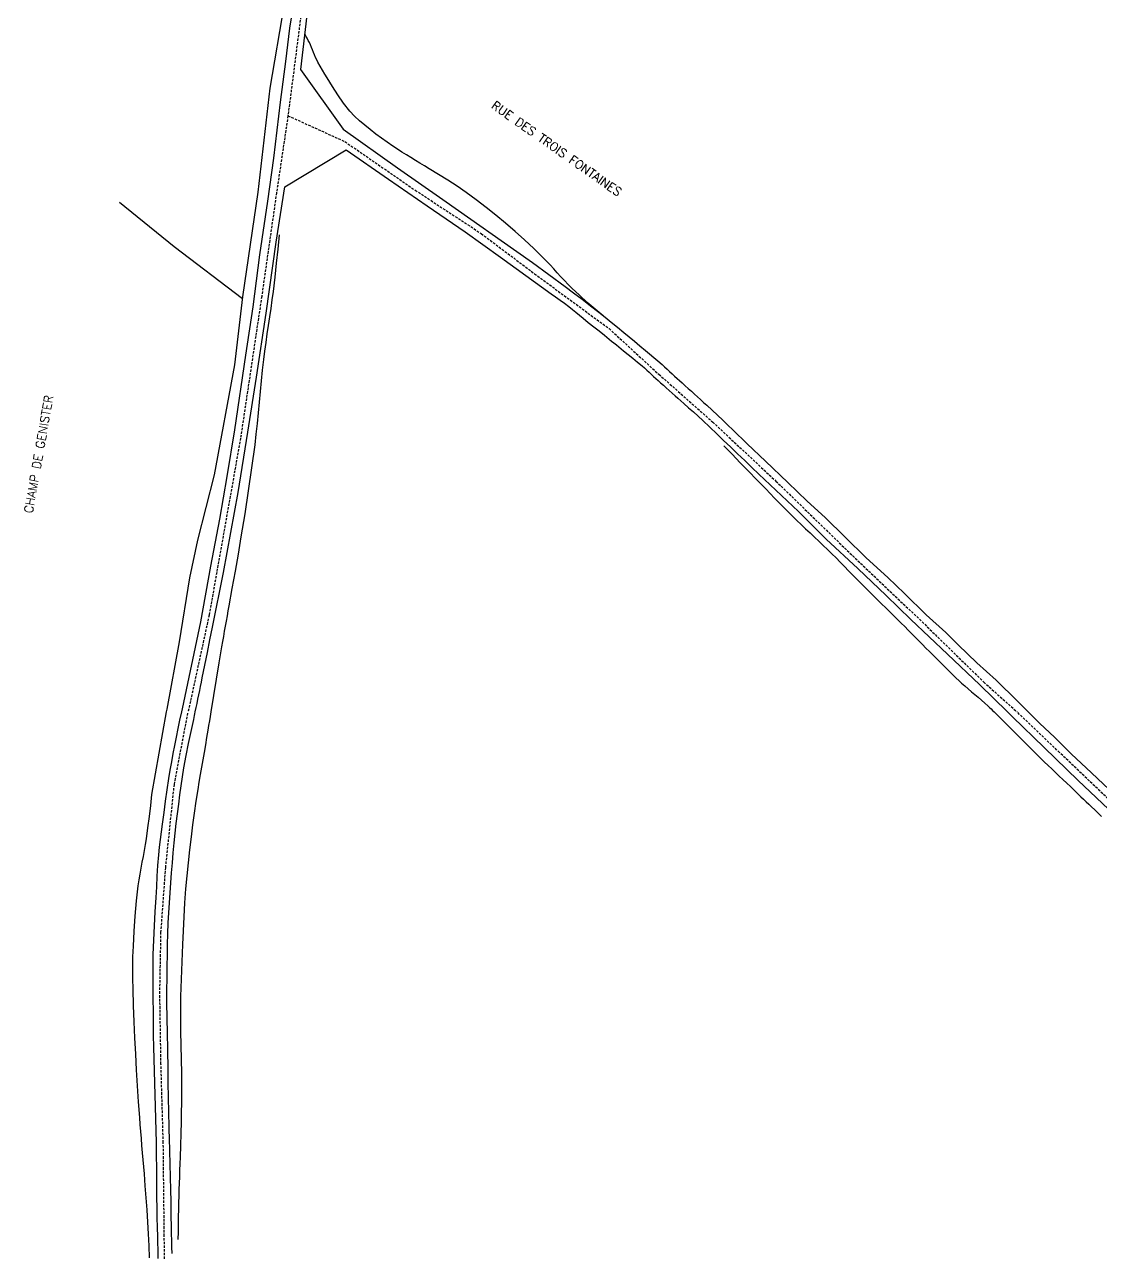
# Model space of a CAD drawing. Header units: millimetres. Extents: x 169000 to 170002, y 147000 to 148001.
# Drawn here: x 169090.1 to 169308.9, y 147560.8 to 147810.8 of the extents above; entities that cross this region are included whole.
import ezdxf
from ezdxf.enums import TextEntityAlignment as Align

# ---------------------------------------------------------------- set-up
doc = ezdxf.new("R2010")
doc.units = ezdxf.units.MM
doc.linetypes.add('DASHED', pattern=[0.75, 0.5, -0.25])
for name, color, linetype in [('W0001', 6, 'DASHED'), ('W0008', 7, 'CONTINUOUS'), ('W0211', 2, 'CONTINUOUS'), ('W0330', 7, 'CONTINUOUS'), ('W0989', 7, 'CONTINUOUS')]:
    doc.layers.add(name, color=color, linetype=linetype)
doc.styles.get("Standard").update_dxf_attribs({"font": 'romans.shx', "width": 0.85})

msp = doc.modelspace()

# ---------------------------------------------------------------- linework, layer by layer
at = {"layer": 'W0001'}
for points in [[(169164.24, 147960.65), (169163.92, 147942.45), (169159.29, 147909.5), (169156.17, 147886.63), (169152.93, 147863.08), (169148.14, 147827.31), (169143.63, 147792.26)], [(169143.63, 147792.26), (169141.3, 147776.57), (169138.28, 147755.5), (169133.98, 147726.66), (169127.59, 147690.68), (169123.32, 147671)], [(169143.63, 147792.26), (169155.21, 147787), (169169.52, 147777.11), (169182.95, 147768.29), (169193.78, 147760.12), (169208.95, 147748.96), (169219.07, 147739.66), (169230.02, 147729.95), (169242.88, 147717.94), (169257.38, 147703.81), (169272.6, 147689.33), (169285.15, 147677.06), (169291.92, 147671)], [(169117.44, 147542.54), (169118.06, 147545.36), (169118.6, 147552.97), (169118.47, 147564.36), (169118.27, 147583.38), (169117.8, 147599.36), (169117.57, 147613.7), (169117.8, 147626.1), (169118.76, 147639.32), (169120.52, 147656.25), (169123.32, 147671)], [(169546.99, 147407.13), (169523.65, 147435.07), (169518.18, 147443.24), (169513.2, 147451.35), (169504.51, 147472.23), (169494.1, 147498.53), (169491.7, 147503.8), (169489.6, 147507.33), (169486.07, 147510.63), (169480.25, 147515.3), (169468.5, 147523.56), (169440.18, 147543.99), (169425.89, 147555.19), (169413.44, 147565.63), (169398.84, 147577.71), (169385.23, 147588.66), (169367.24, 147603.45), (169355.64, 147612.92), (169341.04, 147625.16), (169327.66, 147637.05), (169315.31, 147648.64), (169300.58, 147662.72), (169291.92, 147671)]]:
    msp.add_lwpolyline(points, dxfattribs=at)
at = {"layer": 'W0008'}
for points in [[(169154.34, 147885.4), (169152.1, 147867.2), (169151.12, 147859.66), (169149.77, 147849.93), (169148.48, 147841.26), (169147.15, 147831.34), (169145.78, 147821.38), (169143.92, 147810.04), (169143.14, 147803.26), (169142.06, 147795), (169140.66, 147783.64), (169139.44, 147774.86), (169137.86, 147763.99), (169136.49, 147753.38), (169135.01, 147743.54), (169132.76, 147728.37), (169131.18, 147718.9), (169129.68, 147710.17), (169127.84, 147700.65), (169125.82, 147689.31), (169122.1, 147671.6)], [(169147.49, 147812.71), (169146.17, 147801.65)], [(169146.17, 147801.65), (169154.89, 147789.51), (169165.92, 147781.67), (169175.11, 147775.25), (169180.83, 147771.24), (169186.97, 147766.89), (169193.36, 147762.41), (169199.99, 147757.49)], [(169128.31, 147688.22), (169130.51, 147699.33), (169133.49, 147715.61), (169135.48, 147727.88), (169137.24, 147739.11), (169139.18, 147752.13), (169141.25, 147766.55), (169142.96, 147777.81), (169155.44, 147785.35), (169164.08, 147779.39), (169171.95, 147773.96), (169179.67, 147768.65), (169186.89, 147763.52), (169197.17, 147756.04)], [(169199.99, 147757.49), (169201.72, 147756.21), (169203.44, 147754.92), (169205.15, 147753.61), (169206.85, 147752.29), (169208.13, 147751.28), (169209.4, 147750.26), (169210.66, 147749.23), (169211.92, 147748.2), (169213.03, 147747.29), (169214.13, 147746.37), (169215.23, 147745.45), (169216.32, 147744.52), (169217.17, 147743.81), (169218.03, 147743.1), (169218.87, 147742.38), (169219.71, 147741.65), (169220.23, 147741.19), (169220.75, 147740.72), (169221.26, 147740.25), (169221.77, 147739.78), (169222.27, 147739.31), (169222.78, 147738.84), (169223.29, 147738.37), (169223.8, 147737.9), (169224.43, 147737.33), (169225.05, 147736.77), (169225.68, 147736.21), (169226.3, 147735.65), (169226.93, 147735.09), (169227.56, 147734.53), (169228.18, 147733.96), (169228.8, 147733.39), (169229.89, 147732.38), (169230.97, 147731.37), (169232.05, 147730.35), (169233.12, 147729.33), (169234.11, 147728.38), (169235.08, 147727.43), (169236.06, 147726.48), (169237.03, 147725.52)], [(169197.17, 147756.04), (169198.07, 147755.4), (169198.97, 147754.76), (169199.86, 147754.1), (169200.74, 147753.43), (169201.47, 147752.86), (169202.19, 147752.27), (169202.92, 147751.68), (169203.64, 147751.1), (169204.72, 147750.22), (169205.81, 147749.35), (169206.9, 147748.48), (169207.99, 147747.6), (169208.48, 147747.21), (169208.96, 147746.82), (169209.45, 147746.43), (169209.94, 147746.04), (169210.43, 147745.65), (169210.92, 147745.26), (169211.41, 147744.87), (169211.9, 147744.47), (169212.84, 147743.7), (169213.78, 147742.93), (169214.72, 147742.16), (169215.65, 147741.37), (169216.13, 147740.95), (169216.6, 147740.52), (169217.07, 147740.1), (169217.53, 147739.67), (169218, 147739.23), (169218.46, 147738.8), (169218.93, 147738.37), (169219.4, 147737.95), (169219.99, 147737.42), (169220.58, 147736.89), (169221.18, 147736.36), (169221.77, 147735.84), (169222.36, 147735.31), (169222.96, 147734.78), (169223.55, 147734.26), (169224.14, 147733.73), (169225.11, 147732.87), (169226.08, 147732), (169227.04, 147731.14), (169228, 147730.26), (169229.42, 147728.93), (169230.83, 147727.58), (169232.23, 147726.23), (169233.64, 147724.88), (169235.08, 147723.49), (169236.53, 147722.11), (169237.97, 147720.72), (169239.41, 147719.34)], [(169237.03, 147725.52), (169240.73, 147721.98), (169245.31, 147717.68), (169249.2, 147713.87), (169252.87, 147710.56), (169256.94, 147706.52), (169261.23, 147702.3), (169265.66, 147698.34), (169269.05, 147695.08), (169273.43, 147690.73), (169277.41, 147687.16), (169279.95, 147684.62), (169283.73, 147681), (169287.69, 147677.43), (169292.04, 147673.18), (169294.21, 147671)], [(169239.41, 147719.34), (169247.44, 147711.75), (169253.13, 147706.16), (169259.53, 147700.13), (169265.32, 147694.69), (169270.35, 147689.8), (169277.75, 147682.76), (169284.32, 147676.5), (169289.95, 147671)], [(169124.77, 147671), (169124.95, 147671.86), (169125.13, 147672.73), (169125.31, 147673.59), (169125.5, 147674.46), (169125.68, 147675.32), (169125.86, 147676.19), (169126.04, 147677.05), (169126.21, 147677.92), (169126.74, 147680.5), (169127.26, 147683.08), (169127.77, 147685.66), (169128.28, 147688.25)], [(169121.96, 147671), (169121.58, 147669.3), (169121.21, 147667.59), (169120.86, 147665.88), (169120.52, 147664.17), (169120.2, 147662.5), (169119.91, 147660.81), (169119.62, 147659.13), (169119.35, 147657.44), (169119, 147655.13), (169118.68, 147652.81), (169118.37, 147650.5), (169118.06, 147648.18), (169117.85, 147646.61), (169117.64, 147645.05), (169117.45, 147643.48), (169117.28, 147641.91), (169117.11, 147639.75), (169116.97, 147637.58), (169116.86, 147635.41), (169116.74, 147633.24), (169116.57, 147630.34), (169116.41, 147627.44), (169116.27, 147624.54), (169116.17, 147621.64), (169116.14, 147619.37), (169116.14, 147617.09), (169116.15, 147614.81), (169116.17, 147612.53), (169116.18, 147610.1), (169116.2, 147607.68), (169116.22, 147605.25), (169116.25, 147602.82)], [(169120.06, 147560.79), (169120.01, 147562.13), (169119.98, 147563.46), (169119.95, 147564.8), (169119.93, 147565.83), (169119.92, 147566.87), (169119.9, 147567.9), (169119.89, 147568.94), (169119.87, 147569.98), (169119.86, 147571.01), (169119.84, 147572.05), (169119.82, 147573.08), (169119.79, 147574.4), (169119.76, 147575.72), (169119.73, 147577.04), (169119.7, 147578.36), (169119.66, 147579.68), (169119.63, 147581), (169119.59, 147582.32), (169119.56, 147583.64), (169119.49, 147586.61), (169119.41, 147589.58), (169119.34, 147592.55), (169119.28, 147595.52), (169119.26, 147596.39), (169119.25, 147597.26), (169119.24, 147598.13), (169119.24, 147598.99), (169119.23, 147599.86), (169119.22, 147600.73), (169119.21, 147601.59), (169119.2, 147602.46), (169119.18, 147603.5), (169119.15, 147604.55), (169119.13, 147605.59), (169119.1, 147606.63), (169119.07, 147607.67), (169119.05, 147608.71), (169119.03, 147609.75), (169119.02, 147610.8), (169119.01, 147611.86), (169119.01, 147612.93), (169119.01, 147613.99), (169119.02, 147615.06), (169119.03, 147616.12), (169119.04, 147617.18), (169119.05, 147618.25), (169119.07, 147619.31), (169119.1, 147621.5), (169119.14, 147623.69), (169119.19, 147625.88), (169119.28, 147628.06), (169119.38, 147630.1), (169119.52, 147632.14), (169119.67, 147634.18), (169119.82, 147636.22), (169119.97, 147638.25), (169120.12, 147640.28), (169120.28, 147642.32), (169120.47, 147644.35), (169120.67, 147646.32), (169120.9, 147648.3), (169121.14, 147650.27), (169121.4, 147652.24), (169121.64, 147654.09), (169121.89, 147655.93), (169122.16, 147657.78), (169122.46, 147659.62), (169122.92, 147662.09), (169123.42, 147664.54), (169123.94, 147667), (169124.45, 147669.45), (169124.53, 147669.84), (169124.61, 147670.23), (169124.69, 147670.61), (169124.77, 147671)], [(169122.1, 147671.6), (169121.96, 147671)], [(169289.95, 147671), (169291, 147669.97), (169297.47, 147663.76), (169304.33, 147657.03), (169311.74, 147650.04), (169323.49, 147639.22), (169329.99, 147633.37), (169335.09, 147628.89), (169339.98, 147624.67), (169347.36, 147618.17), (169354.47, 147612.25), (169362.45, 147605.75), (169369.51, 147600.03), (169376.14, 147594.49), (169383, 147588.79), (169390.95, 147582.4), (169395.61, 147577.27)], [(169294.21, 147671), (169296.52, 147668.68), (169299.6, 147665.78), (169302.94, 147662.49), (169307.05, 147658.61), (169311.89, 147654.03), (169318.16, 147648.07), (169332.73, 147634.72), (169335.27, 147632.49), (169339.54, 147628.84), (169344.69, 147624.28), (169350.49, 147619.37), (169355.15, 147615.53), (169361.28, 147610.41), (169367.44, 147605.39), (169373.11, 147600.62), (169379.64, 147595.27), (169389.96, 147586.85), (169396.69, 147580.38)], [(169116.25, 147602.82), (169116.79, 147583.41), (169116.89, 147575.51)], [(169116.89, 147575.51), (169116.91, 147573.77), (169116.92, 147572.03), (169116.94, 147570.29), (169116.97, 147568.55), (169116.99, 147567.59), (169117.01, 147566.64), (169117.04, 147565.68), (169117.06, 147564.72), (169117.09, 147563.76), (169117.11, 147562.8), (169117.13, 147561.85), (169117.15, 147560.89), (169117.17, 147559.78)]]:
    msp.add_lwpolyline(points, dxfattribs=at)
at = {"layer": 'W0211'}
for points in [[(169152.72, 147881.05), (169150.57, 147872.76), (169149.3, 147861.04), (169147.93, 147847.45), (169145.45, 147831.89), (169142.86, 147814.98), (169139.91, 147797.9), (169137.47, 147776.7), (169134.39, 147755.42), (169132.74, 147741.6), (169128.62, 147719.18), (169125.2, 147705.95), (169123.6, 147698.29), (169121.5, 147685.24), (169118.97, 147671.53), (169118.87, 147671)], [(169207.73, 147751.58), (169206.09, 147752.92), (169204.48, 147754.3), (169202.9, 147755.73), (169201.36, 147757.18), (169200.6, 147757.94), (169199.85, 147758.72), (169199.12, 147759.51), (169198.4, 147760.31), (169197.68, 147761.1), (169196.95, 147761.9), (169196.21, 147762.68), (169195.46, 147763.45), (169193.62, 147765.24), (169191.75, 147767), (169189.84, 147768.73), (169187.9, 147770.41), (169185.94, 147772.03), (169183.96, 147773.62), (169181.93, 147775.16), (169179.87, 147776.65), (169178.02, 147777.91), (169176.13, 147779.12), (169174.22, 147780.3), (169172.32, 147781.49), (169171.4, 147782.06), (169170.48, 147782.62), (169169.56, 147783.18), (169168.64, 147783.74), (169167.72, 147784.3), (169166.8, 147784.87), (169165.89, 147785.45), (169164.99, 147786.04), (169163.81, 147786.86), (169162.64, 147787.69), (169161.48, 147788.54), (169160.36, 147789.44), (169159.28, 147790.32), (169158.21, 147791.23), (169157.18, 147792.19), (169156.21, 147793.21), (169154.95, 147794.81), (169153.8, 147796.5), (169152.71, 147798.23), (169151.63, 147799.95), (169151.13, 147800.73), (169150.64, 147801.51), (169150.16, 147802.31), (169149.72, 147803.13), (169149.48, 147803.62), (169149.25, 147804.12), (169149.04, 147804.62), (169148.84, 147805.13), (169148.64, 147805.64), (169148.43, 147806.14), (169148.21, 147806.65), (169147.98, 147807.14), (169147.76, 147807.59), (169147.53, 147808.03), (169147.29, 147808.47), (169147.04, 147808.9)], [(169128.02, 147671), (169128.56, 147674.32), (169129.1, 147677.63), (169129.64, 147680.95), (169130.2, 147684.26), (169130.38, 147685.3), (169130.56, 147686.35), (169130.75, 147687.39), (169130.93, 147688.43), (169131.12, 147689.47), (169131.3, 147690.51), (169131.49, 147691.55), (169131.68, 147692.6), (169132.3, 147696.1), (169132.93, 147699.59), (169133.55, 147703.09), (169134.13, 147706.6), (169134.89, 147711.28), (169135.62, 147715.96), (169136.3, 147720.65), (169136.93, 147725.34), (169137.19, 147727.5), (169137.42, 147729.67), (169137.63, 147731.83), (169137.83, 147734), (169138.03, 147736.17), (169138.24, 147738.33), (169138.47, 147740.5), (169138.72, 147742.66), (169138.94, 147744.4), (169139.17, 147746.13), (169139.42, 147747.87), (169139.68, 147749.6), (169139.94, 147751.33), (169140.19, 147753.06), (169140.43, 147754.8), (169140.66, 147756.53), (169141.01, 147759.4), (169141.33, 147762.26), (169141.64, 147765.13), (169141.93, 147768)], [(169232.27, 147725.13), (169233.95, 147723.41), (169235.63, 147721.68), (169237.31, 147719.95), (169239, 147718.22), (169240.8, 147716.36), (169242.6, 147714.49), (169244.41, 147712.63), (169246.25, 147710.79), (169247.13, 147709.93), (169248.02, 147709.08), (169248.92, 147708.24), (169249.82, 147707.4), (169250.72, 147706.56), (169251.61, 147705.72), (169252.51, 147704.87), (169253.39, 147704.01), (169254.25, 147703.16), (169255.11, 147702.3), (169255.96, 147701.43), (169256.8, 147700.56), (169257.65, 147699.7), (169258.49, 147698.83), (169259.34, 147697.96), (169260.2, 147697.1), (169261.21, 147696.09), (169262.23, 147695.08), (169263.25, 147694.08), (169264.27, 147693.07), (169265.3, 147692.07), (169266.32, 147691.07), (169267.34, 147690.06), (169268.35, 147689.05), (169269.08, 147688.33), (169269.8, 147687.6), (169270.52, 147686.88), (169271.24, 147686.15), (169271.96, 147685.42), (169272.68, 147684.7), (169273.4, 147683.97), (169274.13, 147683.25), (169275.74, 147681.64), (169277.34, 147680.02), (169278.97, 147678.42), (169280.62, 147676.86), (169281.28, 147676.26), (169281.95, 147675.68), (169282.63, 147675.1), (169283.31, 147674.53), (169284, 147673.96), (169284.67, 147673.38), (169285.35, 147672.79), (169286.01, 147672.2), (169286.33, 147671.9), (169286.65, 147671.6), (169286.96, 147671.3), (169287.28, 147671)], [(169118.87, 147671), (169115.88, 147654.18)], [(169121.32, 147563.66), (169121.34, 147565.21), (169121.36, 147566.75), (169121.39, 147568.3), (169121.42, 147569.85), (169121.46, 147571.17), (169121.49, 147572.49), (169121.53, 147573.81), (169121.57, 147575.13), (169121.61, 147576.45), (169121.66, 147577.77), (169121.7, 147579.09), (169121.74, 147580.41), (169121.81, 147582.8), (169121.88, 147585.2), (169121.95, 147587.59), (169121.99, 147589.98), (169122.01, 147591.01), (169122.02, 147592.04), (169122.03, 147593.06), (169122.03, 147594.09), (169122.03, 147595.11), (169122.03, 147596.14), (169122.03, 147597.16), (169122.02, 147598.19), (169122, 147599.62), (169121.97, 147601.04), (169121.94, 147602.47), (169121.9, 147603.9), (169121.86, 147605.32), (169121.83, 147606.75), (169121.81, 147608.18), (169121.81, 147609.61), (169121.83, 147611.36), (169121.87, 147613.12), (169121.91, 147614.88), (169121.97, 147616.64), (169122.03, 147618.39), (169122.1, 147620.15), (169122.18, 147621.91), (169122.25, 147623.66), (169122.38, 147626.49), (169122.51, 147629.32), (169122.67, 147632.15), (169122.87, 147634.97), (169123.11, 147637.63), (169123.37, 147640.29), (169123.67, 147642.94), (169123.99, 147645.59), (169124.3, 147648), (169124.63, 147650.41), (169124.99, 147652.81), (169125.36, 147655.22), (169125.6, 147656.73), (169125.85, 147658.24), (169126.1, 147659.74), (169126.37, 147661.25), (169126.63, 147662.76), (169126.89, 147664.26), (169127.15, 147665.77), (169127.4, 147667.28), (169127.56, 147668.21), (169127.71, 147669.14), (169127.87, 147670.07), (169128.02, 147671)], [(169287.28, 147671), (169288.17, 147670.13), (169289.06, 147669.25), (169289.94, 147668.37), (169290.82, 147667.49), (169291.56, 147666.75), (169292.3, 147666.01), (169293.03, 147665.26), (169293.77, 147664.52), (169294.5, 147663.77), (169295.24, 147663.03), (169295.98, 147662.29), (169296.72, 147661.56), (169297.47, 147660.83), (169298.23, 147660.11), (169298.98, 147659.38), (169299.74, 147658.66), (169300.5, 147657.95), (169301.26, 147657.23), (169302.02, 147656.51), (169302.78, 147655.79), (169303.32, 147655.28), (169303.85, 147654.76), (169304.38, 147654.25), (169304.92, 147653.74), (169305.45, 147653.23), (169305.98, 147652.72), (169306.52, 147652.21), (169307.05, 147651.7), (169307.73, 147651.04), (169308.42, 147650.39), (169309.1, 147649.74)], [(169115.88, 147654.18), (169115.65, 147651.93), (169115.38, 147649.68), (169115.09, 147647.44), (169114.77, 147645.2), (169114.58, 147644), (169114.37, 147642.8), (169114.15, 147641.6), (169113.92, 147640.4), (169113.69, 147639.21), (169113.48, 147638.01), (169113.28, 147636.8), (169113.12, 147635.6), (169112.76, 147632.54), (169112.48, 147629.47), (169112.26, 147626.4), (169112.11, 147623.33), (169112.04, 147621.14), (169112.03, 147618.95), (169112.04, 147616.76), (169112.08, 147614.58), (169112.16, 147611.27), (169112.28, 147607.97), (169112.43, 147604.67), (169112.6, 147601.37), (169112.77, 147598.15), (169112.96, 147594.93), (169113.17, 147591.7), (169113.4, 147588.48), (169113.51, 147587.05), (169113.62, 147585.62), (169113.75, 147584.19), (169113.87, 147582.76), (169114, 147581.33), (169114.12, 147579.9), (169114.24, 147578.47), (169114.36, 147577.04), (169114.55, 147574.58), (169114.73, 147572.13), (169114.91, 147569.67), (169115.06, 147567.21), (169115.19, 147564.79), (169115.33, 147562.38), (169115.42, 147559.97)]]:
    msp.add_lwpolyline(points, dxfattribs=at)
at = {"layer": 'W0330'}
msp.add_lwpolyline([(169109.34, 147774.69), (169120.47, 147765.67), (169134.35, 147755.05)], dxfattribs=at)

# ---------------------------------------------------------------- texts
at = {"layer": 'W0989'}
for s, rotation, p in [('RUE DES TROIS FONTAINES', 324.8587, (169198.28, 147785.58)), ('CHAMP DE GENISTER', 79.9731, (169092.92, 147723.41))]:
    msp.add_text(s, height=1.75, rotation=rotation, dxfattribs=at).set_placement(p, align=Align.MIDDLE_CENTER)

doc.saveas('drawing.dxf')
